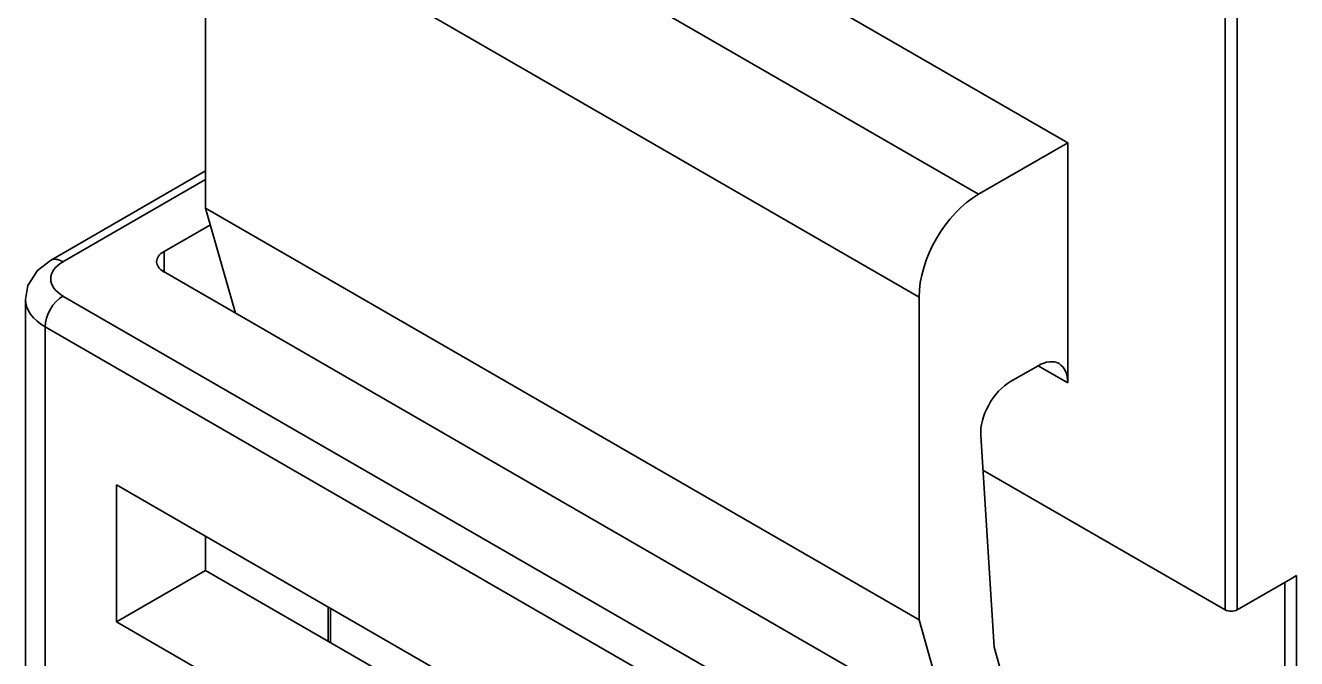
# Model space of a CAD drawing. Header units: millimetres. Extents: x -105 to 105, y -148 to 148.
# Drawn here: x 48.01 to 63.13, y -20.19 to -12.66 of the extents above; entities that cross this region are included whole.
import ezdxf

# ---------------------------------------------------------------- set-up
doc = ezdxf.new("R2010")
doc.units = ezdxf.units.MM
doc.layers.get('0').update_dxf_attribs({"lineweight": 18})

msp = doc.modelspace()

# ---------------------------------------------------------------- linework, layer by layer
at = {"color": 7, "lineweight": 35, "ltscale": 0.315152}
for p, q in [((60.404, -14.053), (51.919, -9.154)), ((59.343, -14.665), (50.858, -9.766)), ((58.636, -15.89), (50.151, -10.991)), ((50.151, -10.991), (50.151, -14.83)), ((62.278, -19.613), (62.278, -12.264)), ((62.419, -19.613), (62.419, -12.264)), ((60.404, -14.053), (59.343, -14.665)), ((60.404, -14.053), (60.404, -16.911)), ((48.304, -15.454), (50.151, -14.388)), ((48.454, -15.469), (50.151, -14.489)), ((58.636, -19.729), (50.151, -14.83)), ((50.151, -14.83), (50.508, -16.083)), ((49.656, -15.346), (50.207, -15.028)), ((49.656, -15.346), (49.656, -15.591)), ((59.838, -21.47), (49.656, -15.591)), ((48.008, -22.205), (48.008, -15.918)), ((59.343, -22.164), (48.454, -15.877)), ((58.636, -15.89), (58.636, -19.729)), ((59.131, -22.532), (48.242, -16.245)), ((48.242, -22.532), (48.242, -16.245)), ((59.723, -16.896), (60.051, -16.706)), ((60.404, -16.911), (60.051, -16.706)), ((59.529, -20.057), (59.37, -17.536)), ((62.278, -19.613), (59.396, -17.949)), ((49.09, -19.755), (49.09, -18.123)), ((49.09, -18.123), (58.283, -23.43)), ((50.151, -19.143), (50.151, -18.735)), ((49.09, -19.755), (50.151, -19.143)), ((58.283, -23.838), (50.151, -19.143)), ((63.056, -19.245), (62.419, -19.613)), ((62.985, -20.837), (62.985, -19.286)), ((63.126, -19.204), (63.056, -19.245)), ((63.126, -20.837), (63.126, -19.204)), ((51.607, -19.984), (51.607, -19.575)), ((51.636, -20), (51.636, -19.592)), ((58.283, -25.063), (49.09, -19.755)), ((58.636, -19.729), (58.993, -20.982)), ((59.943, -21.509), (59.529, -20.057))]:
    msp.add_line(p, q, dxfattribs=at)
msp.add_lwpolyline([(48.008, -15.918), (48.038, -15.751), (48.151, -15.573), (48.304, -15.454)], dxfattribs=at)
for centre, major_axis, start_param, end_param in [((59.343, -15.482), (0.5, 0.866), 0.785398, 2.356194), ((49.868, -15.469), (0.3, 0), 2.356194, 3.141593), ((48.454, -15.714), (-0.15, 0.26), 5.497787, 6.283185), ((48.808, -15.673), (0.5, 0), 2.356194, 3.926991), ((49.868, -15.469), (0.3, 0), 3.141593, 3.926991), ((48.808, -15.918), (0.8, 0), 3.141593, 3.926991), ((48.454, -16.122), (-0.15, -0.26), 3.926991, 5.497787), ((60.051, -17.115), (0.25, 0.433), 0, 0.785398), ((60.051, -17.115), (0.25, 0.433), 5.497787, 6.283185), ((59.723, -17.304), (0.25, 0.433), 0.785398, 2.426487), ((62.349, -19.572), (0.1, 0), 3.926991, 5.497787)]:
    msp.add_ellipse(centre, major_axis=major_axis, ratio=0.57735, start_param=start_param, end_param=end_param, dxfattribs=at)

doc.saveas('drawing.dxf')
